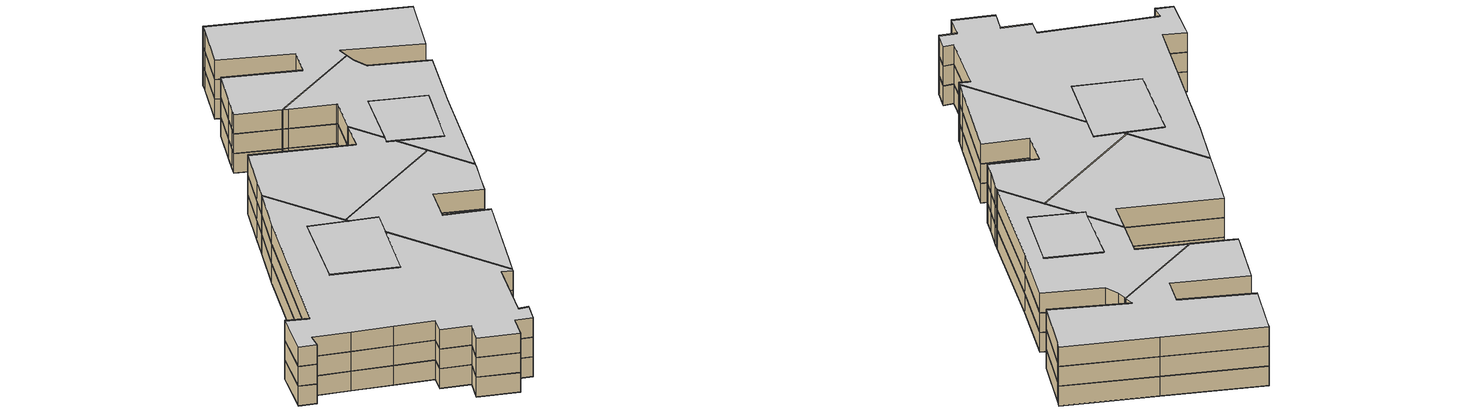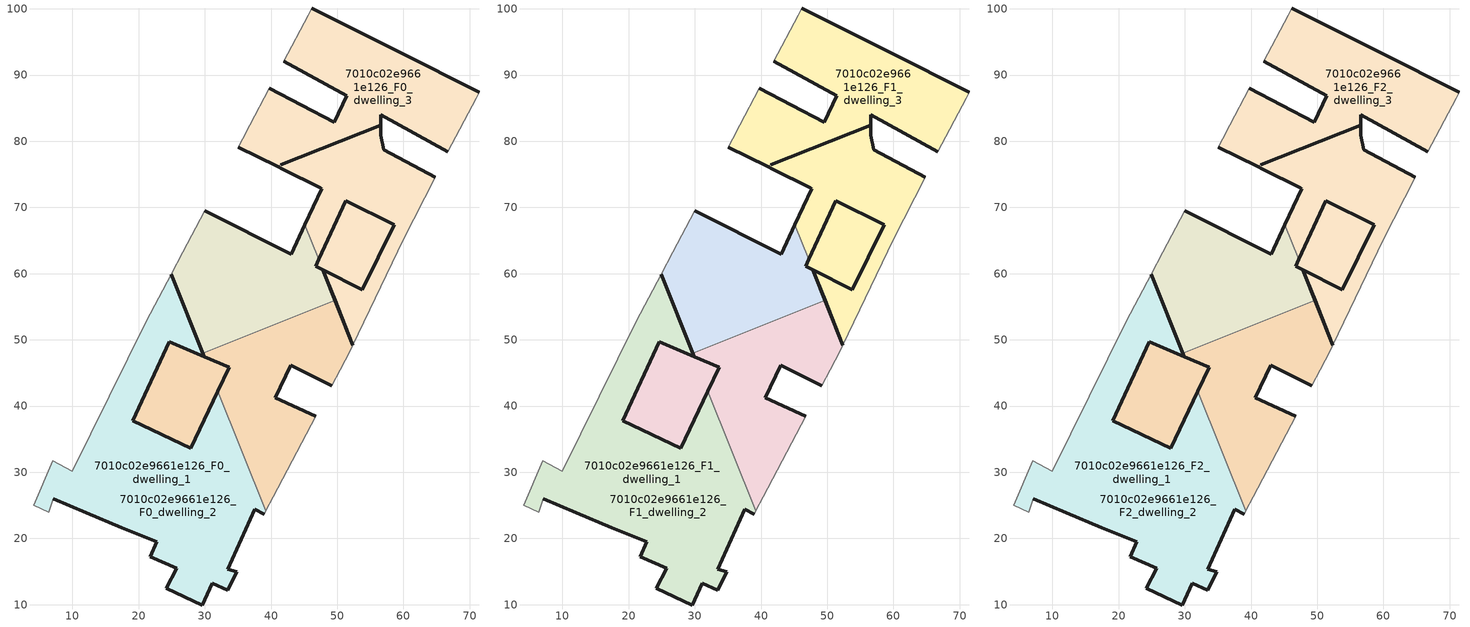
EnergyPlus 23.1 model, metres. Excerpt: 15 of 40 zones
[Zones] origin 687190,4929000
7010c02e9661e126_F0_dwelling_0
 floor ground (EU_floor_Construction): 49.66,56.01 47.82,60.61 46.74,61.15 47.2,62.15 45.12,67.37 43.08,62.97 29.97,69.49 26.67,63.24 24.92,59.92 29.68,48.01 z0; 33.46,12.21 34.84,14.96 33.42,15.38 37.54,24.42 38.96,23.66 39.22,24.16 31.97,42.28 27.9,33.61 19.15,37.76 24.58,49.68 29.92,47.43 29.68,48.01 24.92,59.92 21.15,52.8 9.98,30.17 6.99,31.75 4.12,25.01 6.45,24 7.07,26 12.09,23.89 17.47,21.66 22.72,19.47 21.73,17.24 25.75,15.51 24.17,12.5 29.62,9.96 31.13,13.21 z0; 40.36,26.31 46.78,38.48 40.67,41.22 42.96,46.18 49.19,43.08 50.47,45.51 51.94,48.32 52.38,49.23 49.66,56.01 29.68,48.01 29.92,47.43 33.65,45.84 31.97,42.28 39.22,24.16 z0; 27.9,33.61 31.97,42.28 33.65,45.84 29.92,47.43 24.58,49.68 19.15,37.76 z0
 wall outside (EU_wall_Construction): 24.92,59.92 29.92,47.43 24.58,49.68 19.15,37.76 27.9,33.61 31.97,42.28 / 38.96,23.66 37.55,24.42 33.43,15.38 34.84,14.96 33.46,12.21 31.14,13.21 29.62,9.96 24.18,12.5 25.76,15.51 21.73,17.24 22.72,19.47 17.47,21.66 12.09,23.89 7.07,26 z0:3
 wall adiabatic (EU_wall_Construction): 7.07,26 6.45,24 4.12,25.01 6.99,31.75 9.98,30.17 21.16,52.8 24.92,59.92 / 39.22,24.16 38.96,23.66 z0:3
 wall to 7010c02e9661e126_F0_dwelling_2 (EU_wall_Construction): 31.97,42.28 39.22,24.16 z0:3
7010c02e9661e126_F0_dwelling_1
 floor ground (EU_floor_Construction): 46.75,54.84 49.66,56.01 47.82,60.61 46.74,61.15 47.2,62.15 45.12,67.37 43.08,62.97 29.97,69.49 26.67,63.24 24.92,59.92 29.68,48.01 z0; 33.46,12.21 34.84,14.96 33.42,15.38 37.54,24.42 38.96,23.66 39.22,24.16 31.97,42.28 27.9,33.61 19.15,37.76 24.58,49.68 29.92,47.43 29.68,48.01 24.92,59.92 21.15,52.8 9.98,30.17 6.99,31.75 4.12,25.01 6.45,24 7.07,26 12.09,23.89 17.47,21.66 22.72,19.47 21.73,17.24 25.75,15.51 24.17,12.5 29.62,9.96 31.13,13.21 z0; 52.38,49.23 59.98,65.12 64.76,74.59 57.03,78.73 56.53,80.9 56.55,82.2 56.56,82.46 41.49,76.43 40.92,76.2 41.75,75.79 47.44,72.95 47.65,72.85 45.12,67.37 47.2,62.15 51.28,71.04 58.61,67.4 53.76,57.6 47.82,60.61 49.66,56.01 z0; 53.76,57.6 58.61,67.4 51.28,71.04 47.2,62.15 46.74,61.15 47.82,60.61 z0
 wall outside (EU_wall_Construction): 47.2,62.15 46.74,61.15 47.82,60.61 49.66,56.01 / 29.68,48.01 24.92,59.92 / 29.97,69.49 43.08,62.97 45.12,67.37 z0:3
 wall adiabatic (EU_wall_Construction): 24.92,59.92 26.68,63.24 29.97,69.49 z0:3
 wall to 7010c02e9661e126_F0_dwelling_2 (EU_wall_Construction): 49.66,56.01 29.68,48.01 z0:3
 wall to 7010c02e9661e126_F0_dwelling_4 (EU_wall_Construction): 45.12,67.37 47.21,62.15 z0:3
7010c02e9661e126_F0_dwelling_2
 floor ground (EU_floor_Construction): 33.46,12.21 34.84,14.96 33.42,15.38 37.54,24.42 38.96,23.66 39.22,24.16 31.97,42.28 27.9,33.61 19.15,37.76 24.58,49.68 29.92,47.43 29.68,48.01 24.92,59.92 21.15,52.8 9.98,30.17 6.99,31.75 4.12,25.01 6.45,24 7.07,26 12.09,23.89 17.47,21.66 22.72,19.47 21.73,17.24 25.75,15.51 24.17,12.5 29.62,9.96 31.13,13.21 z0; 40.36,26.31 46.78,38.48 40.67,41.22 42.96,46.18 49.19,43.08 50.47,45.51 51.94,48.32 52.38,49.23 49.66,56.01 46.75,54.84 29.68,48.01 29.92,47.43 33.65,45.84 31.97,42.28 39.22,24.16 z0; 27.9,33.61 31.97,42.28 33.65,45.84 29.92,47.43 24.58,49.68 19.15,37.76 z0; 52.38,49.23 59.98,65.12 64.76,74.59 57.03,78.73 56.53,80.9 56.55,82.2 56.56,82.46 41.49,76.43 40.92,76.2 41.75,75.79 47.44,72.95 47.65,72.85 45.12,67.37 47.2,62.15 51.28,71.04 58.61,67.4 53.76,57.6 47.82,60.61 49.66,56.01 z0
 wall outside (EU_wall_Construction): 49.19,43.08 42.96,46.18 40.67,41.22 46.78,38.48 / 31.97,42.28 33.66,45.84 29.92,47.43 29.68,48.01 / 49.66,56.01 52.38,49.23 z0:3
 wall adiabatic (EU_wall_Construction): 46.78,38.48 40.36,26.31 39.22,24.16 / 52.38,49.23 51.94,48.32 50.47,45.51 49.19,43.08 z0:3
7010c02e9661e126_F0_dwelling_3
 floor ground (EU_floor_Construction): 66.68,78.41 71.01,86.51 71.47,87.38 59.29,93.49 46.17,100.13 45.59,99.03 41.9,92.05 51.45,86.86 49.53,82.88 39.75,87.99 36.8,82.4 35.75,80.4 35.06,79.11 40.92,76.2 41.49,76.43 56.56,82.46 56.59,83.99 z0; 52.38,49.23 59.98,65.12 64.76,74.59 57.03,78.73 56.53,80.9 56.55,82.2 56.56,82.46 41.5,76.43 41.49,76.43 40.92,76.2 41.75,75.79 47.44,72.95 47.65,72.85 45.12,67.37 47.2,62.15 51.28,71.04 58.61,67.4 53.76,57.6 47.82,60.61 z0
 wall outside (EU_wall_Construction): 40.92,76.2 35.06,79.11 / 39.76,87.99 49.54,82.88 51.45,86.86 41.91,92.05 / 46.18,100.13 59.3,93.49 71.47,87.38 / 66.68,78.41 56.59,83.99 56.56,82.46 41.5,76.43 41.49,76.43 z0:3
 wall adiabatic (EU_wall_Construction): 35.06,79.11 35.76,80.4 36.81,82.4 39.76,87.99 / 41.91,92.05 45.59,99.03 46.18,100.13 / 71.47,87.38 71.01,86.51 66.68,78.41 z0:3
 wall to 7010c02e9661e126_F0_dwelling_4 (EU_wall_Construction): 41.49,76.43 40.92,76.2 z0:3
7010c02e9661e126_F0_dwelling_4
 floor ground (EU_floor_Construction): 52.38,49.23 59.98,65.12 64.76,74.59 57.03,78.73 56.53,80.9 56.55,82.2 56.56,82.46 41.5,76.43 41.49,76.43 40.92,76.2 41.75,75.79 47.44,72.95 47.65,72.85 45.12,67.37 47.2,62.15 51.28,71.04 58.61,67.4 53.76,57.6 47.82,60.61 49.66,56.01 z0; 49.66,56.01 47.82,60.61 46.74,61.15 47.2,62.15 45.12,67.37 43.08,62.97 29.97,69.49 26.67,63.24 24.92,59.92 29.68,48.01 z0; 40.36,26.31 46.78,38.48 40.67,41.22 42.96,46.18 49.19,43.08 50.47,45.51 51.94,48.32 52.38,49.23 49.66,56.01 29.68,48.01 29.92,47.43 33.65,45.84 31.97,42.28 39.22,24.16 z0; 53.76,57.6 58.61,67.4 51.28,71.04 47.2,62.15 46.74,61.15 47.82,60.61 z0; 66.68,78.41 71.01,86.51 71.47,87.38 59.29,93.49 46.17,100.13 45.59,99.03 41.9,92.05 51.45,86.86 49.53,82.88 39.75,87.99 36.8,82.4 35.75,80.4 35.06,79.11 40.92,76.2 41.49,76.43 56.56,82.46 56.59,83.99 z0
 wall outside (EU_wall_Construction): 52.38,49.23 47.82,60.61 53.77,57.6 58.61,67.4 51.29,71.04 47.2,62.15 / 45.12,67.37 47.65,72.85 47.44,72.95 41.75,75.79 40.92,76.2 / 41.49,76.43 56.56,82.46 56.56,82.2 56.54,80.9 57.04,78.73 64.76,74.59 z0:3
 wall adiabatic (EU_wall_Construction): 64.76,74.59 59.98,65.12 52.38,49.23 z0:3
7010c02e9661e126_F1_dwelling_0
 floor outside (EU_floor_Construction): 27.9,33.61 31.97,42.28 33.65,45.84 29.92,47.43 24.58,49.68 19.15,37.76 z3
 floor to 7010c02e9661e126_F0_dwelling_0 (EU_floor_Construction): 33.46,12.21 34.84,14.96 33.42,15.38 37.54,24.42 38.96,23.66 39.22,24.16 31.97,42.28 27.9,33.61 19.15,37.76 24.58,49.68 29.92,47.43 29.68,48.01 24.92,59.92 21.15,52.8 9.98,30.17 6.99,31.75 4.12,25.01 6.45,24 7.07,26 12.09,23.89 17.47,21.66 22.72,19.47 21.73,17.24 25.75,15.51 24.17,12.5 29.62,9.96 31.13,13.21 z3; 40.36,26.31 46.78,38.48 40.67,41.22 42.96,46.18 49.19,43.08 50.47,45.51 51.94,48.32 52.38,49.23 49.66,56.01 29.68,48.01 29.92,47.43 33.65,45.84 31.97,42.28 39.22,24.16 z3; 49.66,56.01 47.82,60.61 46.74,61.15 47.2,62.15 45.12,67.37 43.08,62.97 29.97,69.49 26.67,63.24 24.92,59.92 29.68,48.01 z3
 wall outside (EU_wall_Construction): 24.92,59.92 29.92,47.43 24.58,49.68 19.15,37.76 27.9,33.61 31.97,42.28 / 38.96,23.66 37.55,24.42 33.43,15.38 34.84,14.96 33.46,12.21 31.14,13.21 29.62,9.96 24.18,12.5 25.76,15.51 21.73,17.24 22.72,19.47 17.47,21.66 12.09,23.89 7.07,26 z3:6
 wall adiabatic (EU_wall_Construction): 7.07,26 6.45,24 4.12,25.01 6.99,31.75 9.98,30.17 21.16,52.8 24.92,59.92 / 39.22,24.16 38.96,23.66 z3:6
 wall to 7010c02e9661e126_F1_dwelling_2 (EU_wall_Construction): 31.97,42.28 39.22,24.16 z3:6
7010c02e9661e126_F1_dwelling_1
 floor outside (EU_floor_Construction): 33.46,12.21 34.84,14.96 33.42,15.38 37.54,24.42 38.96,23.66 39.22,24.16 31.97,42.28 27.9,33.61 19.15,37.76 24.58,49.68 29.92,47.43 29.68,48.01 24.92,59.92 21.15,52.8 9.98,30.17 6.99,31.75 4.12,25.01 6.45,24 7.07,26 12.09,23.89 17.47,21.66 22.72,19.47 21.73,17.24 25.75,15.51 24.17,12.5 29.62,9.96 31.13,13.21 z3; 52.38,49.23 59.98,65.12 64.76,74.59 57.03,78.73 56.53,80.9 56.55,82.2 56.56,82.46 41.49,76.43 40.92,76.2 41.75,75.79 47.44,72.95 47.65,72.85 45.12,67.37 47.2,62.15 51.28,71.04 58.61,67.4 53.76,57.6 47.82,60.61 49.66,56.01 z3; 53.76,57.6 58.61,67.4 51.28,71.04 47.2,62.15 46.74,61.15 47.82,60.61 z3
 floor to 7010c02e9661e126_F0_dwelling_1 (EU_floor_Construction): 46.75,54.84 49.66,56.01 47.82,60.61 46.74,61.15 47.2,62.15 45.12,67.37 43.08,62.97 29.97,69.49 26.67,63.24 24.92,59.92 29.68,48.01 z3
 wall outside (EU_wall_Construction): 47.2,62.15 46.74,61.15 47.82,60.61 49.66,56.01 / 29.68,48.01 24.92,59.92 / 29.97,69.49 43.08,62.97 45.12,67.37 z3:6
 wall adiabatic (EU_wall_Construction): 24.92,59.92 26.68,63.24 29.97,69.49 z3:6
 wall to 7010c02e9661e126_F1_dwelling_2 (EU_wall_Construction): 49.66,56.01 29.68,48.01 z3:6
 wall to 7010c02e9661e126_F1_dwelling_4 (EU_wall_Construction): 45.12,67.37 47.21,62.15 z3:6
7010c02e9661e126_F1_dwelling_2
 floor to 7010c02e9661e126_F0_dwelling_2 (EU_floor_Construction): 33.46,12.21 34.84,14.96 33.42,15.38 37.54,24.42 38.96,23.66 39.22,24.16 31.97,42.28 27.9,33.61 19.15,37.76 24.58,49.68 29.92,47.43 29.68,48.01 24.92,59.92 21.15,52.8 9.98,30.17 6.99,31.75 4.12,25.01 6.45,24 7.07,26 12.09,23.89 17.47,21.66 22.72,19.47 21.73,17.24 25.75,15.51 24.17,12.5 29.62,9.96 31.13,13.21 z3; 40.36,26.31 46.78,38.48 40.67,41.22 42.96,46.18 49.19,43.08 50.47,45.51 51.94,48.32 52.38,49.23 49.66,56.01 29.68,48.01 29.92,47.43 33.65,45.84 31.97,42.28 39.22,24.16 z3; 52.38,49.23 59.98,65.12 64.76,74.59 57.03,78.73 56.53,80.9 56.55,82.2 56.56,82.46 41.49,76.43 40.92,76.2 41.75,75.79 47.44,72.95 47.65,72.85 45.12,67.37 47.2,62.15 51.28,71.04 58.61,67.4 53.76,57.6 47.82,60.61 49.66,56.01 z3; 27.9,33.61 31.97,42.28 33.65,45.84 29.92,47.43 24.58,49.68 19.15,37.76 z3
 wall outside (EU_wall_Construction): 49.19,43.08 42.96,46.18 40.67,41.22 46.78,38.48 / 31.97,42.28 33.66,45.84 29.92,47.43 29.68,48.01 / 49.66,56.01 52.38,49.23 z3:6
 wall adiabatic (EU_wall_Construction): 46.78,38.48 40.36,26.31 39.22,24.16 / 52.38,49.23 51.94,48.32 50.47,45.51 49.19,43.08 z3:6
7010c02e9661e126_F1_dwelling_3
 floor to 7010c02e9661e126_F0_dwelling_3 (EU_floor_Construction): 52.38,49.23 59.98,65.12 64.76,74.59 57.03,78.73 56.53,80.9 56.55,82.2 56.56,82.46 41.5,76.43 41.49,76.43 40.92,76.2 41.75,75.79 47.44,72.95 47.65,72.85 45.12,67.37 47.2,62.15 51.28,71.04 58.61,67.4 53.76,57.6 47.82,60.61 z3; 66.68,78.41 71.01,86.51 71.47,87.38 59.29,93.49 46.17,100.13 45.59,99.03 41.9,92.05 51.45,86.86 49.53,82.88 39.75,87.99 36.8,82.4 35.75,80.4 35.06,79.11 40.92,76.2 41.49,76.43 56.56,82.46 56.59,83.99 z3
 wall outside (EU_wall_Construction): 40.92,76.2 35.06,79.11 / 39.76,87.99 49.54,82.88 51.45,86.86 41.91,92.05 / 46.18,100.13 59.3,93.49 71.47,87.38 / 66.68,78.41 56.59,83.99 56.56,82.46 41.5,76.43 41.49,76.43 z3:6
 wall adiabatic (EU_wall_Construction): 35.06,79.11 35.76,80.4 36.81,82.4 39.76,87.99 / 41.91,92.05 45.59,99.03 46.18,100.13 / 71.47,87.38 71.01,86.51 66.68,78.41 z3:6
 wall to 7010c02e9661e126_F1_dwelling_4 (EU_wall_Construction): 41.49,76.43 40.92,76.2 z3:6
7010c02e9661e126_F1_dwelling_4
 floor outside (EU_floor_Construction): 66.68,78.41 71.01,86.51 71.47,87.38 59.29,93.49 46.17,100.13 45.59,99.03 41.9,92.05 51.45,86.86 49.53,82.88 39.75,87.99 36.8,82.4 35.75,80.4 35.06,79.11 40.92,76.2 41.49,76.43 56.56,82.46 56.59,83.99 z3
 floor to 7010c02e9661e126_F0_dwelling_4 (EU_floor_Construction): 52.38,49.23 59.98,65.12 64.76,74.59 57.03,78.73 56.53,80.9 56.55,82.2 56.56,82.46 41.5,76.43 41.49,76.43 40.92,76.2 41.75,75.79 47.44,72.95 47.65,72.85 45.12,67.37 47.2,62.15 51.28,71.04 58.61,67.4 53.76,57.6 47.82,60.61 49.66,56.01 z3; 49.66,56.01 47.82,60.61 46.74,61.15 47.2,62.15 45.12,67.37 43.08,62.97 29.97,69.49 26.67,63.24 24.92,59.92 29.68,48.01 z3; 53.76,57.6 58.61,67.4 51.28,71.04 47.2,62.15 46.74,61.15 47.82,60.61 z3; 40.36,26.31 46.78,38.48 40.67,41.22 42.96,46.18 49.19,43.08 50.47,45.51 51.94,48.32 52.38,49.23 49.66,56.01 29.68,48.01 29.92,47.43 33.65,45.84 31.97,42.28 39.22,24.16 z3
 wall outside (EU_wall_Construction): 52.38,49.23 47.82,60.61 53.77,57.6 58.61,67.4 51.29,71.04 47.2,62.15 / 45.12,67.37 47.65,72.85 47.44,72.95 41.75,75.79 40.92,76.2 / 41.49,76.43 56.56,82.46 56.56,82.2 56.54,80.9 57.04,78.73 64.76,74.59 z3:6
 wall adiabatic (EU_wall_Construction): 64.76,74.59 59.98,65.12 52.38,49.23 z3:6
7010c02e9661e126_F2_dwelling_0
 floor outside (EU_floor_Construction): 27.9,33.61 31.97,42.28 33.65,45.84 29.92,47.43 24.58,49.68 19.15,37.76 z6
 floor to 7010c02e9661e126_F1_dwelling_0 (EU_floor_Construction): 33.46,12.21 34.84,14.96 33.42,15.38 37.54,24.42 38.96,23.66 39.22,24.16 31.97,42.28 27.9,33.61 19.15,37.76 24.58,49.68 29.92,47.43 29.68,48.01 24.92,59.92 21.15,52.8 9.98,30.17 6.99,31.75 4.12,25.01 6.45,24 7.07,26 12.09,23.89 17.47,21.66 22.72,19.47 21.73,17.24 25.75,15.51 24.17,12.5 29.62,9.96 31.13,13.21 z6; 40.36,26.31 46.78,38.48 40.67,41.22 42.96,46.18 49.19,43.08 50.47,45.51 51.94,48.32 52.38,49.23 49.66,56.01 29.68,48.01 29.92,47.43 33.65,45.84 31.97,42.28 39.22,24.16 z6; 49.66,56.01 47.82,60.61 46.74,61.15 47.2,62.15 45.12,67.37 43.08,62.97 29.97,69.49 26.67,63.24 24.92,59.92 29.68,48.01 z6
 wall outside (EU_wall_Construction): 24.92,59.92 29.92,47.43 24.58,49.68 19.15,37.76 27.9,33.61 31.97,42.28 / 38.96,23.66 37.55,24.42 33.43,15.38 34.84,14.96 33.46,12.21 31.14,13.21 29.62,9.96 24.18,12.5 25.76,15.51 21.73,17.24 22.72,19.47 17.47,21.66 12.09,23.89 7.07,26 z6:9
 wall adiabatic (EU_wall_Construction): 7.07,26 6.45,24 4.12,25.01 6.99,31.75 9.98,30.17 21.16,52.8 24.92,59.92 / 39.22,24.16 38.96,23.66 z6:9
 wall to 7010c02e9661e126_F2_dwelling_2 (EU_wall_Construction): 31.97,42.28 39.22,24.16 z6:9
 ceiling to 7010c02e9661e126_F3_dwelling_0 (EU_floor_Construction): 24.92,59.92 29.68,48.01 29.92,47.43 24.58,49.68 19.15,37.76 27.9,33.61 31.97,42.28 39.22,24.16 38.96,23.66 37.54,24.42 33.42,15.38 34.84,14.96 33.46,12.21 31.13,13.21 29.62,9.96 24.17,12.5 25.75,15.51 21.73,17.24 22.72,19.47 17.47,21.66 12.09,23.89 7.07,26 6.45,24 4.12,25.01 6.99,31.75 9.98,30.17 21.15,52.8 z9; 49.66,56.01 52.38,49.23 51.94,48.32 50.47,45.51 49.19,43.08 42.96,46.18 40.67,41.22 46.78,38.48 40.36,26.31 39.22,24.16 31.97,42.28 33.65,45.84 29.92,47.43 29.68,48.01 z9; 45.12,67.37 47.2,62.15 46.74,61.15 47.82,60.61 49.66,56.01 29.68,48.01 24.92,59.92 26.67,63.24 29.97,69.49 43.08,62.97 z9
 ceiling to 7010c02e9661e126_F3_dwelling_2 (EU_floor_Construction): 33.65,45.84 31.97,42.28 27.9,33.61 19.15,37.76 24.58,49.68 29.92,47.43 z9
7010c02e9661e126_F2_dwelling_1
 floor outside (EU_floor_Construction): 33.46,12.21 34.84,14.96 33.42,15.38 37.54,24.42 38.96,23.66 39.22,24.16 31.97,42.28 27.9,33.61 19.15,37.76 24.58,49.68 29.92,47.43 29.68,48.01 24.92,59.92 21.15,52.8 9.98,30.17 6.99,31.75 4.12,25.01 6.45,24 7.07,26 12.09,23.89 17.47,21.66 22.72,19.47 21.73,17.24 25.75,15.51 24.17,12.5 29.62,9.96 31.13,13.21 z6; 52.38,49.23 59.98,65.12 64.76,74.59 57.03,78.73 56.53,80.9 56.55,82.2 56.56,82.46 41.49,76.43 40.92,76.2 41.75,75.79 47.44,72.95 47.65,72.85 45.12,67.37 47.2,62.15 51.28,71.04 58.61,67.4 53.76,57.6 47.82,60.61 49.66,56.01 z6; 53.76,57.6 58.61,67.4 51.28,71.04 47.2,62.15 46.74,61.15 47.82,60.61 z6
 floor to 7010c02e9661e126_F1_dwelling_1 (EU_floor_Construction): 46.75,54.84 49.66,56.01 47.82,60.61 46.74,61.15 47.2,62.15 45.12,67.37 43.08,62.97 29.97,69.49 26.67,63.24 24.92,59.92 29.68,48.01 z6
 wall outside (EU_wall_Construction): 47.2,62.15 46.74,61.15 47.82,60.61 49.66,56.01 / 29.68,48.01 24.92,59.92 / 29.97,69.49 43.08,62.97 45.12,67.37 z6:9
 wall adiabatic (EU_wall_Construction): 24.92,59.92 26.68,63.24 29.97,69.49 z6:9
 wall to 7010c02e9661e126_F2_dwelling_2 (EU_wall_Construction): 49.66,56.01 29.68,48.01 z6:9
 wall to 7010c02e9661e126_F2_dwelling_4 (EU_wall_Construction): 45.12,67.37 47.21,62.15 z6:9
 ceiling to 7010c02e9661e126_F3_dwelling_2 (EU_floor_Construction): 24.92,59.92 29.68,48.01 29.92,47.43 24.58,49.68 19.15,37.76 27.9,33.61 31.97,42.28 39.22,24.16 38.96,23.66 37.54,24.42 33.42,15.38 34.84,14.96 33.46,12.21 31.13,13.21 29.62,9.96 24.17,12.5 25.75,15.51 21.73,17.24 22.72,19.47 17.47,21.66 12.09,23.89 7.07,26 6.45,24 4.12,25.01 6.99,31.75 9.98,30.17 21.15,52.8 z9; 64.76,74.59 59.98,65.12 52.38,49.23 49.66,56.01 47.82,60.61 53.76,57.6 58.61,67.4 51.28,71.04 47.2,62.15 45.12,67.37 47.65,72.85 47.44,72.95 41.75,75.79 40.92,76.2 41.49,76.43 56.56,82.46 56.55,82.2 56.53,80.9 57.03,78.73 z9
 ceiling to 7010c02e9661e126_F3_dwelling_1 (EU_floor_Construction): 45.12,67.37 47.2,62.15 46.74,61.15 47.82,60.61 49.66,56.01 46.75,54.84 29.68,48.01 24.92,59.92 26.67,63.24 29.97,69.49 43.08,62.97 z9
 ceiling to 7010c02e9661e126_F3_dwelling_4 (EU_floor_Construction): 58.61,67.4 53.76,57.6 47.82,60.61 46.74,61.15 47.2,62.15 51.28,71.04 z9
7010c02e9661e126_F2_dwelling_2
 floor to 7010c02e9661e126_F1_dwelling_2 (EU_floor_Construction): 33.46,12.21 34.84,14.96 33.42,15.38 37.54,24.42 38.96,23.66 39.22,24.16 31.97,42.28 27.9,33.61 19.15,37.76 24.58,49.68 29.92,47.43 29.68,48.01 24.92,59.92 21.15,52.8 9.98,30.17 6.99,31.75 4.12,25.01 6.45,24 7.07,26 12.09,23.89 17.47,21.66 22.72,19.47 21.73,17.24 25.75,15.51 24.17,12.5 29.62,9.96 31.13,13.21 z6; 40.36,26.31 46.78,38.48 40.67,41.22 42.96,46.18 49.19,43.08 50.47,45.51 51.94,48.32 52.38,49.23 49.66,56.01 29.68,48.01 29.92,47.43 33.65,45.84 31.97,42.28 39.22,24.16 z6; 52.38,49.23 59.98,65.12 64.76,74.59 57.03,78.73 56.53,80.9 56.55,82.2 56.56,82.46 41.49,76.43 40.92,76.2 41.75,75.79 47.44,72.95 47.65,72.85 45.12,67.37 47.2,62.15 51.28,71.04 58.61,67.4 53.76,57.6 47.82,60.61 49.66,56.01 z6; 27.9,33.61 31.97,42.28 33.65,45.84 29.92,47.43 24.58,49.68 19.15,37.76 z6
 wall outside (EU_wall_Construction): 49.19,43.08 42.96,46.18 40.67,41.22 46.78,38.48 / 31.97,42.28 33.66,45.84 29.92,47.43 29.68,48.01 / 49.66,56.01 52.38,49.23 z6:9
 wall adiabatic (EU_wall_Construction): 46.78,38.48 40.36,26.31 39.22,24.16 / 52.38,49.23 51.94,48.32 50.47,45.51 49.19,43.08 z6:9
 ceiling to 7010c02e9661e126_F3_dwelling_2 (EU_floor_Construction): 24.92,59.92 29.68,48.01 29.92,47.43 24.58,49.68 19.15,37.76 27.9,33.61 31.97,42.28 39.22,24.16 38.96,23.66 37.54,24.42 33.42,15.38 34.84,14.96 33.46,12.21 31.13,13.21 29.62,9.96 24.17,12.5 25.75,15.51 21.73,17.24 22.72,19.47 17.47,21.66 12.09,23.89 7.07,26 6.45,24 4.12,25.01 6.99,31.75 9.98,30.17 21.15,52.8 z9; 49.66,56.01 52.38,49.23 51.94,48.32 50.47,45.51 49.19,43.08 42.96,46.18 40.67,41.22 46.78,38.48 40.36,26.31 39.22,24.16 31.97,42.28 33.65,45.84 29.92,47.43 29.68,48.01 z9; 33.65,45.84 31.97,42.28 27.9,33.61 19.15,37.76 24.58,49.68 29.92,47.43 z9; 64.76,74.59 59.98,65.12 52.38,49.23 49.66,56.01 47.82,60.61 53.76,57.6 58.61,67.4 51.28,71.04 47.2,62.15 45.12,67.37 47.65,72.85 47.44,72.95 41.75,75.79 40.92,76.2 41.49,76.43 56.56,82.46 56.55,82.2 56.53,80.9 57.03,78.73 z9
7010c02e9661e126_F2_dwelling_3
 floor to 7010c02e9661e126_F1_dwelling_3 (EU_floor_Construction): 52.38,49.23 59.98,65.12 64.76,74.59 57.03,78.73 56.53,80.9 56.55,82.2 56.56,82.46 41.5,76.43 41.49,76.43 40.92,76.2 41.75,75.79 47.44,72.95 47.65,72.85 45.12,67.37 47.2,62.15 51.28,71.04 58.61,67.4 53.76,57.6 47.82,60.61 z6; 66.68,78.41 71.01,86.51 71.47,87.38 59.29,93.49 46.17,100.13 45.59,99.03 41.9,92.05 51.45,86.86 49.53,82.88 39.75,87.99 36.8,82.4 35.75,80.4 35.06,79.11 40.92,76.2 41.49,76.43 56.56,82.46 56.59,83.99 z6
 wall outside (EU_wall_Construction): 40.92,76.2 35.06,79.11 / 39.76,87.99 49.54,82.88 51.45,86.86 41.91,92.05 / 46.18,100.13 59.3,93.49 71.47,87.38 / 66.68,78.41 56.59,83.99 56.56,82.46 41.5,76.43 41.49,76.43 z6:9
 wall adiabatic (EU_wall_Construction): 35.06,79.11 35.76,80.4 36.81,82.4 39.76,87.99 / 41.91,92.05 45.59,99.03 46.18,100.13 / 71.47,87.38 71.01,86.51 66.68,78.41 z6:9
 wall to 7010c02e9661e126_F2_dwelling_4 (EU_wall_Construction): 41.49,76.43 40.92,76.2 z6:9
 ceiling to 7010c02e9661e126_F3_dwelling_3 (EU_floor_Construction): 71.47,87.38 71.01,86.51 66.68,78.41 56.59,83.99 56.56,82.46 41.49,76.43 40.92,76.2 35.06,79.11 35.75,80.4 36.8,82.4 39.75,87.99 49.53,82.88 51.45,86.86 41.9,92.05 45.59,99.03 46.17,100.13 59.29,93.49 z9; 64.76,74.59 59.98,65.12 52.38,49.23 47.82,60.61 53.76,57.6 58.61,67.4 51.28,71.04 47.2,62.15 45.12,67.37 47.65,72.85 47.44,72.95 41.75,75.79 40.92,76.2 41.49,76.43 41.5,76.43 56.56,82.46 56.55,82.2 56.53,80.9 57.03,78.73 z9
7010c02e9661e126_F2_dwelling_4
 floor outside (EU_floor_Construction): 66.68,78.41 71.01,86.51 71.47,87.38 59.29,93.49 46.17,100.13 45.59,99.03 41.9,92.05 51.45,86.86 49.53,82.88 39.75,87.99 36.8,82.4 35.75,80.4 35.06,79.11 40.92,76.2 41.49,76.43 56.56,82.46 56.59,83.99 z6
 floor to 7010c02e9661e126_F1_dwelling_4 (EU_floor_Construction): 52.38,49.23 59.98,65.12 64.76,74.59 57.03,78.73 56.53,80.9 56.55,82.2 56.56,82.46 41.5,76.43 41.49,76.43 40.92,76.2 41.75,75.79 47.44,72.95 47.65,72.85 45.12,67.37 47.2,62.15 51.28,71.04 58.61,67.4 53.76,57.6 47.82,60.61 49.66,56.01 z6; 49.66,56.01 47.82,60.61 46.74,61.15 47.2,62.15 45.12,67.37 43.08,62.97 29.97,69.49 26.67,63.24 24.92,59.92 29.68,48.01 z6; 53.76,57.6 58.61,67.4 51.28,71.04 47.2,62.15 46.74,61.15 47.82,60.61 z6; 40.36,26.31 46.78,38.48 40.67,41.22 42.96,46.18 49.19,43.08 50.47,45.51 51.94,48.32 52.38,49.23 49.66,56.01 29.68,48.01 29.92,47.43 33.65,45.84 31.97,42.28 39.22,24.16 z6
 wall outside (EU_wall_Construction): 52.38,49.23 47.82,60.61 53.77,57.6 58.61,67.4 51.29,71.04 47.2,62.15 / 45.12,67.37 47.65,72.85 47.44,72.95 41.75,75.79 40.92,76.2 / 41.49,76.43 56.56,82.46 56.56,82.2 56.54,80.9 57.04,78.73 64.76,74.59 z6:9
 wall adiabatic (EU_wall_Construction): 64.76,74.59 59.98,65.12 52.38,49.23 z6:9
 ceiling to 7010c02e9661e126_F3_dwelling_4 (EU_floor_Construction): 45.12,67.37 47.2,62.15 46.74,61.15 47.82,60.61 49.66,56.01 29.68,48.01 24.92,59.92 26.67,63.24 29.97,69.49 43.08,62.97 z9; 64.76,74.59 59.98,65.12 52.38,49.23 49.66,56.01 47.82,60.61 53.76,57.6 58.61,67.4 51.28,71.04 47.2,62.15 45.12,67.37 47.65,72.85 47.44,72.95 41.75,75.79 40.92,76.2 41.49,76.43 41.5,76.43 56.56,82.46 56.55,82.2 56.53,80.9 57.03,78.73 z9; 58.61,67.4 53.76,57.6 47.82,60.61 46.74,61.15 47.2,62.15 51.28,71.04 z9; 49.66,56.01 52.38,49.23 51.94,48.32 50.47,45.51 49.19,43.08 42.96,46.18 40.67,41.22 46.78,38.48 40.36,26.31 39.22,24.16 31.97,42.28 33.65,45.84 29.92,47.43 29.68,48.01 z9
 ceiling to 7010c02e9661e126_F3_dwelling_3 (EU_floor_Construction): 71.47,87.38 71.01,86.51 66.68,78.41 56.59,83.99 56.56,82.46 41.49,76.43 40.92,76.2 35.06,79.11 35.75,80.4 36.8,82.4 39.75,87.99 49.53,82.88 51.45,86.86 41.9,92.05 45.59,99.03 46.17,100.13 59.29,93.49 z9
[Building]
EU S2 Campaign: North Axis=0; Terrain=City; Solar Distribution=FullExterior
[Site:Location]
Bologna: Latitude=44.5; Longitude=11.25; Time Zone=1; Elevation=37
[SizingPeriod:WeatherFileDays]
AnnualSizingPeriod: Begin Month=1; Begin Day of Month=1; End Month=12; End Day of Month=31; Day of Week for Start Day=Monday; Use Weather File Daylight Saving Period=No; Use Weather File Rain and Snow Indicators=No
[MATERIAL]
EU_InternalMass_Material: Roughness=MediumRough; Thickness=0.1; Conductivity=1; Density=1800; Specific Heat=900; Thermal Absorptance=0.9; Solar Absorptance=0.7; Visible Absorptance=0.7
[MATERIAL:NOMASS] Roughness=MediumRough; Thermal Absorptance=0.9; Solar Absorptance=0.7; Visible Absorptance=0.7
Name | Thermal Resistance
EU_wall_NoMass | 0.890213
EU_floor_NoMass | 0.79516
[CONSTRUCTION]
EU_wall_Construction: EU_wall_NoMass
EU_floor_Construction: EU_floor_NoMass
EU_InternalMass_Construction: EU_InternalMass_Material
[ZONE] Type=1; Multiplier=1; Ceiling Height=autocalculate; Floor Area=autocalculate; Part of Total Floor Area=Yes
Name | Volume
7010c02e9661e126_F0_dwelling_0; 7010c02e9661e126_F1_dwelling_0; 7010c02e9661e126_F2_dwelling_0 | 4200.49
7010c02e9661e126_F0_dwelling_1; 7010c02e9661e126_F1_dwelling_1; 7010c02e9661e126_F2_dwelling_1 | 3943.32
7010c02e9661e126_F0_dwelling_2; 7010c02e9661e126_F1_dwelling_2; 7010c02e9661e126_F2_dwelling_2 | 4070.63
7010c02e9661e126_F0_dwelling_3; 7010c02e9661e126_F1_dwelling_3; 7010c02e9661e126_F2_dwelling_3 | 2014.82
7010c02e9661e126_F0_dwelling_4; 7010c02e9661e126_F1_dwelling_4; 7010c02e9661e126_F2_dwelling_4 | 4146.15
[INTERNALMASS] Construction=EU_InternalMass_Construction
Name | Zone or ZoneList | Surface Area
7010c02e9661e126_F0_dwelling_0_EU_InternalMass | 7010c02e9661e126_F0_dwelling_0 | 647.269
7010c02e9661e126_F0_dwelling_1_EU_InternalMass | 7010c02e9661e126_F0_dwelling_1 | 311.473
7010c02e9661e126_F0_dwelling_2_EU_InternalMass | 7010c02e9661e126_F0_dwelling_2 | 311.458
7010c02e9661e126_F0_dwelling_3_EU_InternalMass | 7010c02e9661e126_F0_dwelling_3 | 403.421
7010c02e9661e126_F0_dwelling_4_EU_InternalMass | 7010c02e9661e126_F0_dwelling_4 | 268.184
7010c02e9661e126_F1_dwelling_0_EU_InternalMass | 7010c02e9661e126_F1_dwelling_0 | 647.269
7010c02e9661e126_F1_dwelling_1_EU_InternalMass | 7010c02e9661e126_F1_dwelling_1 | 311.473
7010c02e9661e126_F1_dwelling_2_EU_InternalMass | 7010c02e9661e126_F1_dwelling_2 | 311.458
7010c02e9661e126_F1_dwelling_3_EU_InternalMass | 7010c02e9661e126_F1_dwelling_3 | 403.421
7010c02e9661e126_F1_dwelling_4_EU_InternalMass | 7010c02e9661e126_F1_dwelling_4 | 268.184
7010c02e9661e126_F2_dwelling_0_EU_InternalMass | 7010c02e9661e126_F2_dwelling_0 | 647.269
7010c02e9661e126_F2_dwelling_1_EU_InternalMass | 7010c02e9661e126_F2_dwelling_1 | 311.473
7010c02e9661e126_F2_dwelling_2_EU_InternalMass | 7010c02e9661e126_F2_dwelling_2 | 311.458
7010c02e9661e126_F2_dwelling_3_EU_InternalMass | 7010c02e9661e126_F2_dwelling_3 | 403.421
7010c02e9661e126_F2_dwelling_4_EU_InternalMass | 7010c02e9661e126_F2_dwelling_4 | 268.184
[OTHEREQUIPMENT] Fuel Type=Electricity; Design Level Calculation Method=Watts/Area; Power per Zone Floor Area=1; Fraction Latent=0; Fraction Radiant=0; Fraction Lost=0; Carbon Dioxide Generation Rate=0; EndUse Subcategory=EU_Step8_InternalGains
Name | Zone or ZoneList or Space or SpaceList | Schedule
EU_Step8_InternalGain_7010c02e9661e126_F0_dwelling_0_f000 | 7010c02e9661e126_F0_dwelling_0 | EU_Step8_GainSchedule_7010c02e9661e126_F0_dwelling_0_f000
EU_Step8_InternalGain_7010c02e9661e126_F0_dwelling_1_f000 | 7010c02e9661e126_F0_dwelling_1 | EU_Step8_GainSchedule_7010c02e9661e126_F0_dwelling_1_f000
EU_Step8_InternalGain_7010c02e9661e126_F0_dwelling_2_f000 | 7010c02e9661e126_F0_dwelling_2 | EU_Step8_GainSchedule_7010c02e9661e126_F0_dwelling_2_f000
EU_Step8_InternalGain_7010c02e9661e126_F0_dwelling_3_f000 | 7010c02e9661e126_F0_dwelling_3 | EU_Step8_GainSchedule_7010c02e9661e126_F0_dwelling_3_f000
EU_Step8_InternalGain_7010c02e9661e126_F0_dwelling_4_f000 | 7010c02e9661e126_F0_dwelling_4 | EU_Step8_GainSchedule_7010c02e9661e126_F0_dwelling_4_f000
EU_Step8_InternalGain_7010c02e9661e126_F1_dwelling_0_f000 | 7010c02e9661e126_F1_dwelling_0 | EU_Step8_GainSchedule_7010c02e9661e126_F1_dwelling_0_f000
EU_Step8_InternalGain_7010c02e9661e126_F1_dwelling_1_f000 | 7010c02e9661e126_F1_dwelling_1 | EU_Step8_GainSchedule_7010c02e9661e126_F1_dwelling_1_f000
EU_Step8_InternalGain_7010c02e9661e126_F1_dwelling_2_f000 | 7010c02e9661e126_F1_dwelling_2 | EU_Step8_GainSchedule_7010c02e9661e126_F1_dwelling_2_f000
EU_Step8_InternalGain_7010c02e9661e126_F1_dwelling_3_f000 | 7010c02e9661e126_F1_dwelling_3 | EU_Step8_GainSchedule_7010c02e9661e126_F1_dwelling_3_f000
EU_Step8_InternalGain_7010c02e9661e126_F1_dwelling_4_f000 | 7010c02e9661e126_F1_dwelling_4 | EU_Step8_GainSchedule_7010c02e9661e126_F1_dwelling_4_f000
EU_Step8_InternalGain_7010c02e9661e126_F2_dwelling_0_f000 | 7010c02e9661e126_F2_dwelling_0 | EU_Step8_GainSchedule_7010c02e9661e126_F2_dwelling_0_f000
EU_Step8_InternalGain_7010c02e9661e126_F2_dwelling_1_f000 | 7010c02e9661e126_F2_dwelling_1 | EU_Step8_GainSchedule_7010c02e9661e126_F2_dwelling_1_f000
EU_Step8_InternalGain_7010c02e9661e126_F2_dwelling_2_f000 | 7010c02e9661e126_F2_dwelling_2 | EU_Step8_GainSchedule_7010c02e9661e126_F2_dwelling_2_f000
EU_Step8_InternalGain_7010c02e9661e126_F2_dwelling_3_f000 | 7010c02e9661e126_F2_dwelling_3 | EU_Step8_GainSchedule_7010c02e9661e126_F2_dwelling_3_f000
EU_Step8_InternalGain_7010c02e9661e126_F2_dwelling_4_f000 | 7010c02e9661e126_F2_dwelling_4 | EU_Step8_GainSchedule_7010c02e9661e126_F2_dwelling_4_f000
[ZONEVENTILATION:DESIGNFLOWRATE] Schedule=EU_AlwaysOn; Design Flow Rate Calculation Method=AirChanges/Hour; Air Changes per Hour=0.718634; Ventilation Type=Natural; Fan Pressure Rise=0; Fan Total Efficiency=1; Constant Term Coefficient=1; Temperature Term Coefficient=0; Velocity Term Coefficient=0; Velocity Squared Term Coefficient=0; Minimum Indoor Temperature=-100; Maximum Indoor Temperature=100; Delta Temperature=-100; Minimum Outdoor Temperature=-100; Maximum Outdoor Temperature=100; Maximum Wind Speed=40
Name | Zone or ZoneList or Space or SpaceList
EU_ConstantAir_7010c02e9661e126_F0_dwelling_0 | 7010c02e9661e126_F0_dwelling_0
EU_ConstantAir_7010c02e9661e126_F0_dwelling_1 | 7010c02e9661e126_F0_dwelling_1
EU_ConstantAir_7010c02e9661e126_F0_dwelling_2 | 7010c02e9661e126_F0_dwelling_2
EU_ConstantAir_7010c02e9661e126_F0_dwelling_3 | 7010c02e9661e126_F0_dwelling_3
EU_ConstantAir_7010c02e9661e126_F0_dwelling_4 | 7010c02e9661e126_F0_dwelling_4
EU_ConstantAir_7010c02e9661e126_F1_dwelling_0 | 7010c02e9661e126_F1_dwelling_0
EU_ConstantAir_7010c02e9661e126_F1_dwelling_1 | 7010c02e9661e126_F1_dwelling_1
EU_ConstantAir_7010c02e9661e126_F1_dwelling_2 | 7010c02e9661e126_F1_dwelling_2
EU_ConstantAir_7010c02e9661e126_F1_dwelling_3 | 7010c02e9661e126_F1_dwelling_3
EU_ConstantAir_7010c02e9661e126_F1_dwelling_4 | 7010c02e9661e126_F1_dwelling_4
EU_ConstantAir_7010c02e9661e126_F2_dwelling_0 | 7010c02e9661e126_F2_dwelling_0
EU_ConstantAir_7010c02e9661e126_F2_dwelling_1 | 7010c02e9661e126_F2_dwelling_1
EU_ConstantAir_7010c02e9661e126_F2_dwelling_2 | 7010c02e9661e126_F2_dwelling_2
EU_ConstantAir_7010c02e9661e126_F2_dwelling_3 | 7010c02e9661e126_F2_dwelling_3
EU_ConstantAir_7010c02e9661e126_F2_dwelling_4 | 7010c02e9661e126_F2_dwelling_4
[HVACTEMPLATE:THERMOSTAT] Constant Heating Setpoint=20; Constant Cooling Setpoint=50
EU_HeatOnly_7010c02e9661e126_F0_dwelling_0; EU_HeatOnly_7010c02e9661e126_F0_dwelling_1; EU_HeatOnly_7010c02e9661e126_F0_dwelling_2; EU_HeatOnly_7010c02e9661e126_F0_dwelling_3; EU_HeatOnly_7010c02e9661e126_F0_dwelling_4; EU_HeatOnly_7010c02e9661e126_F1_dwelling_0; EU_HeatOnly_7010c02e9661e126_F1_dwelling_1; EU_HeatOnly_7010c02e9661e126_F1_dwelling_2; EU_HeatOnly_7010c02e9661e126_F1_dwelling_3; EU_HeatOnly_7010c02e9661e126_F1_dwelling_4; EU_HeatOnly_7010c02e9661e126_F2_dwelling_0; EU_HeatOnly_7010c02e9661e126_F2_dwelling_1; EU_HeatOnly_7010c02e9661e126_F2_dwelling_2; EU_HeatOnly_7010c02e9661e126_F2_dwelling_3; EU_HeatOnly_7010c02e9661e126_F2_dwelling_4; EU_HeatOnly_7010c02e9661e126_F3_dwelling_0; EU_HeatOnly_7010c02e9661e126_F3_dwelling_1; EU_HeatOnly_7010c02e9661e126_F3_dwelling_2; EU_HeatOnly_7010c02e9661e126_F3_dwelling_3; EU_HeatOnly_7010c02e9661e126_F3_dwelling_4; EU_HeatOnly_7010c02e9661e126_F4_dwelling_0; EU_HeatOnly_7010c02e9661e126_F4_dwelling_1; EU_HeatOnly_7010c02e9661e126_F4_dwelling_2; EU_HeatOnly_7010c02e9661e126_F4_dwelling_3; EU_HeatOnly_7010c02e9661e126_F5_dwelling_0; EU_HeatOnly_7010c02e9661e126_F5_dwelling_1; EU_HeatOnly_7010c02e9661e126_F5_dwelling_2; EU_HeatOnly_7010c02e9661e126_F5_dwelling_3; EU_HeatOnly_7010c02e9661e126_F6_dwelling_0; EU_HeatOnly_7010c02e9661e126_F6_dwelling_1; EU_HeatOnly_7010c02e9661e126_F6_dwelling_2; EU_HeatOnly_7010c02e9661e126_F6_dwelling_3; EU_HeatOnly_7010c02e9661e126_F7_dwelling_0; EU_HeatOnly_7010c02e9661e126_F7_dwelling_1; EU_HeatOnly_7010c02e9661e126_F7_dwelling_2; EU_HeatOnly_7010c02e9661e126_F7_dwelling_3; EU_HeatOnly_7010c02e9661e126_F8_dwelling_0; EU_HeatOnly_7010c02e9661e126_F8_dwelling_1; EU_HeatOnly_7010c02e9661e126_F8_dwelling_2; EU_HeatOnly_7010c02e9661e126_F8_dwelling_3
[HVACTEMPLATE:ZONE:IDEALLOADSAIRSYSTEM] System Availability Schedule=EU_AlwaysOn; Maximum Heating Supply Air Temperature=50; Minimum Cooling Supply Air Temperature=13; Maximum Heating Supply Air Humidity Ratio=0.0156; Minimum Cooling Supply Air Humidity Ratio=0.0077; Heating Limit=NoLimit; Cooling Limit=NoLimit; Heating Availability Schedule=EU_AlwaysOn; Cooling Availability Schedule=EU_CoolingOff; Dehumidification Control Type=ConstantSensibleHeatRatio; Cooling Sensible Heat Ratio=0.7; Dehumidification Setpoint=60; Humidification Control Type=None; Humidification Setpoint=30; Outdoor Air Method=None; Outdoor Air Flow Rate per Person=0.00944; Outdoor Air Flow Rate per Zone Floor Area=0; Outdoor Air Flow Rate per Zone=0; Demand Controlled Ventilation Type=None; Outdoor Air Economizer Type=NoEconomizer; Heat Recovery Type=None; Sensible Heat Recovery Effectiveness=0.7; Latent Heat Recovery Effectiveness=0.65
Name | Template Thermostat
7010c02e9661e126_F0_dwelling_0 | EU_HeatOnly_7010c02e9661e126_F0_dwelling_0
7010c02e9661e126_F0_dwelling_1 | EU_HeatOnly_7010c02e9661e126_F0_dwelling_1
7010c02e9661e126_F0_dwelling_2 | EU_HeatOnly_7010c02e9661e126_F0_dwelling_2
7010c02e9661e126_F0_dwelling_3 | EU_HeatOnly_7010c02e9661e126_F0_dwelling_3
7010c02e9661e126_F0_dwelling_4 | EU_HeatOnly_7010c02e9661e126_F0_dwelling_4
7010c02e9661e126_F1_dwelling_0 | EU_HeatOnly_7010c02e9661e126_F1_dwelling_0
7010c02e9661e126_F1_dwelling_1 | EU_HeatOnly_7010c02e9661e126_F1_dwelling_1
7010c02e9661e126_F1_dwelling_2 | EU_HeatOnly_7010c02e9661e126_F1_dwelling_2
7010c02e9661e126_F1_dwelling_3 | EU_HeatOnly_7010c02e9661e126_F1_dwelling_3
7010c02e9661e126_F1_dwelling_4 | EU_HeatOnly_7010c02e9661e126_F1_dwelling_4
7010c02e9661e126_F2_dwelling_0 | EU_HeatOnly_7010c02e9661e126_F2_dwelling_0
7010c02e9661e126_F2_dwelling_1 | EU_HeatOnly_7010c02e9661e126_F2_dwelling_1
7010c02e9661e126_F2_dwelling_2 | EU_HeatOnly_7010c02e9661e126_F2_dwelling_2
7010c02e9661e126_F2_dwelling_3 | EU_HeatOnly_7010c02e9661e126_F2_dwelling_3
7010c02e9661e126_F2_dwelling_4 | EU_HeatOnly_7010c02e9661e126_F2_dwelling_4
[SIZING:ZONE] Zone Cooling Design Supply Air Temperature Input Method=SupplyAirTemperature; Zone Cooling Design Supply Air Temperature=13; Zone Heating Design Supply Air Temperature Input Method=SupplyAirTemperature; Zone Heating Design Supply Air Temperature=50; Zone Cooling Design Supply Air Humidity Ratio=0.008; Zone Heating Design Supply Air Humidity Ratio=0.008; Cooling Design Air Flow Method=DesignDay; Cooling Design Air Flow Rate=0; Cooling Minimum Air Flow per Zone Floor Area=0.000762; Cooling Minimum Air Flow=0; Cooling Minimum Air Flow Fraction=0.2; Heating Design Air Flow Method=DesignDay; Heating Design Air Flow Rate=0; Heating Maximum Air Flow per Zone Floor Area=0.002032; Heating Maximum Air Flow=0.141576; Heating Maximum Air Flow Fraction=0.3; Account for Dedicated Outdoor Air System=No; Dedicated Outdoor Air System Control Strategy=NeutralSupplyAir; Dedicated Outdoor Air Low Setpoint Temperature for Design=autosize; Dedicated Outdoor Air High Setpoint Temperature for Design=autosize; Zone Load Sizing Method=Sensible Load Only No Latent Load; Zone Latent Cooling Design Supply Air Humidity Ratio Input Method=HumidityRatioDifference; Zone Cooling Design Supply Air Humidity Ratio Difference=0.005; Zone Latent Heating Design Supply Air Humidity Ratio Input Method=HumidityRatioDifference; Zone Humidification Design Supply Air Humidity Ratio Difference=0.005
7010c02e9661e126_F0_dwelling_0; 7010c02e9661e126_F0_dwelling_1; 7010c02e9661e126_F0_dwelling_2; 7010c02e9661e126_F0_dwelling_3; 7010c02e9661e126_F0_dwelling_4; 7010c02e9661e126_F1_dwelling_0; 7010c02e9661e126_F1_dwelling_1; 7010c02e9661e126_F1_dwelling_2; 7010c02e9661e126_F1_dwelling_3; 7010c02e9661e126_F1_dwelling_4; 7010c02e9661e126_F2_dwelling_0; 7010c02e9661e126_F2_dwelling_1; 7010c02e9661e126_F2_dwelling_2; 7010c02e9661e126_F2_dwelling_3; 7010c02e9661e126_F2_dwelling_4
[SCHEDULE:CONSTANT]
Name | Hourly Value
EU_AlwaysOn | 1
EU_CoolingOff | 0
[SCHEDULE:FILE] Column Number=1; Rows to Skip at Top=0; Number of Hours of Data=8760; Column Separator=Comma; Interpolate to Timestep=No; Minutes per Item=60; Adjust Schedule for Daylight Savings=Yes
Name | File
EU_Step8_GainSchedule_7010c02e9661e126_F0_dwelling_0_f000 | ../../schedules/7010c02e9661e126/7010c02e9661e126_F0_dwelling_0_f000_gain.csv
EU_Step8_GainSchedule_7010c02e9661e126_F0_dwelling_1_f000 | ../../schedules/7010c02e9661e126/7010c02e9661e126_F0_dwelling_1_f000_gain.csv
EU_Step8_GainSchedule_7010c02e9661e126_F0_dwelling_2_f000 | ../../schedules/7010c02e9661e126/7010c02e9661e126_F0_dwelling_2_f000_gain.csv
EU_Step8_GainSchedule_7010c02e9661e126_F0_dwelling_3_f000 | ../../schedules/7010c02e9661e126/7010c02e9661e126_F0_dwelling_3_f000_gain.csv
EU_Step8_GainSchedule_7010c02e9661e126_F0_dwelling_4_f000 | ../../schedules/7010c02e9661e126/7010c02e9661e126_F0_dwelling_4_f000_gain.csv
EU_Step8_GainSchedule_7010c02e9661e126_F1_dwelling_0_f000 | ../../schedules/7010c02e9661e126/7010c02e9661e126_F1_dwelling_0_f000_gain.csv
EU_Step8_GainSchedule_7010c02e9661e126_F1_dwelling_1_f000 | ../../schedules/7010c02e9661e126/7010c02e9661e126_F1_dwelling_1_f000_gain.csv
EU_Step8_GainSchedule_7010c02e9661e126_F1_dwelling_2_f000 | ../../schedules/7010c02e9661e126/7010c02e9661e126_F1_dwelling_2_f000_gain.csv
EU_Step8_GainSchedule_7010c02e9661e126_F1_dwelling_3_f000 | ../../schedules/7010c02e9661e126/7010c02e9661e126_F1_dwelling_3_f000_gain.csv
EU_Step8_GainSchedule_7010c02e9661e126_F1_dwelling_4_f000 | ../../schedules/7010c02e9661e126/7010c02e9661e126_F1_dwelling_4_f000_gain.csv
EU_Step8_GainSchedule_7010c02e9661e126_F2_dwelling_0_f000 | ../../schedules/7010c02e9661e126/7010c02e9661e126_F2_dwelling_0_f000_gain.csv
EU_Step8_GainSchedule_7010c02e9661e126_F2_dwelling_1_f000 | ../../schedules/7010c02e9661e126/7010c02e9661e126_F2_dwelling_1_f000_gain.csv
EU_Step8_GainSchedule_7010c02e9661e126_F2_dwelling_2_f000 | ../../schedules/7010c02e9661e126/7010c02e9661e126_F2_dwelling_2_f000_gain.csv
EU_Step8_GainSchedule_7010c02e9661e126_F2_dwelling_3_f000 | ../../schedules/7010c02e9661e126/7010c02e9661e126_F2_dwelling_3_f000_gain.csv
EU_Step8_GainSchedule_7010c02e9661e126_F2_dwelling_4_f000 | ../../schedules/7010c02e9661e126/7010c02e9661e126_F2_dwelling_4_f000_gain.csv
